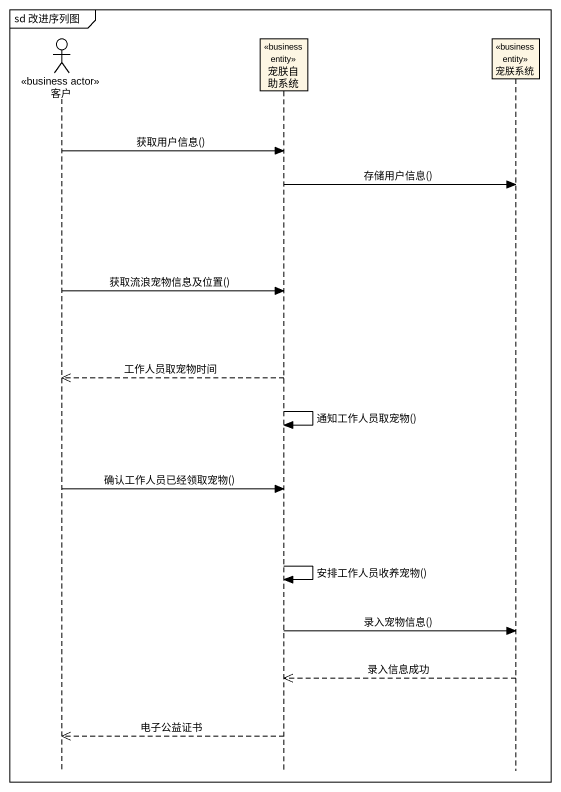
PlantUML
@startuml
mainframe sd 改进序列图
hide footbox
actor 客户 <<business actor>>
participant 宠朕自助系统 <<business entity>>
participant 宠朕系统 <<business entity>>

客户 -> 宠朕自助系统 : 获取用户信息()
宠朕自助系统 -> 宠朕系统 : 存储用户信息()
客户 -> 宠朕自助系统 : 获取流浪宠物信息及位置()
宠朕自助系统 -->> 客户 : 工作人员取宠物时间
宠朕自助系统 -> 宠朕自助系统 : 通知工作人员取宠物()
客户 -> 宠朕自助系统 : 确认工作人员已经领取宠物()
宠朕自助系统 -> 宠朕自助系统 : 安排工作人员收养宠物()
宠朕自助系统 -> 宠朕系统 : 录入宠物信息()
宠朕系统 -->> 宠朕自助系统 : 录入信息成功
宠朕自助系统 -->> 客户 : 电子公益证书
@enduml
